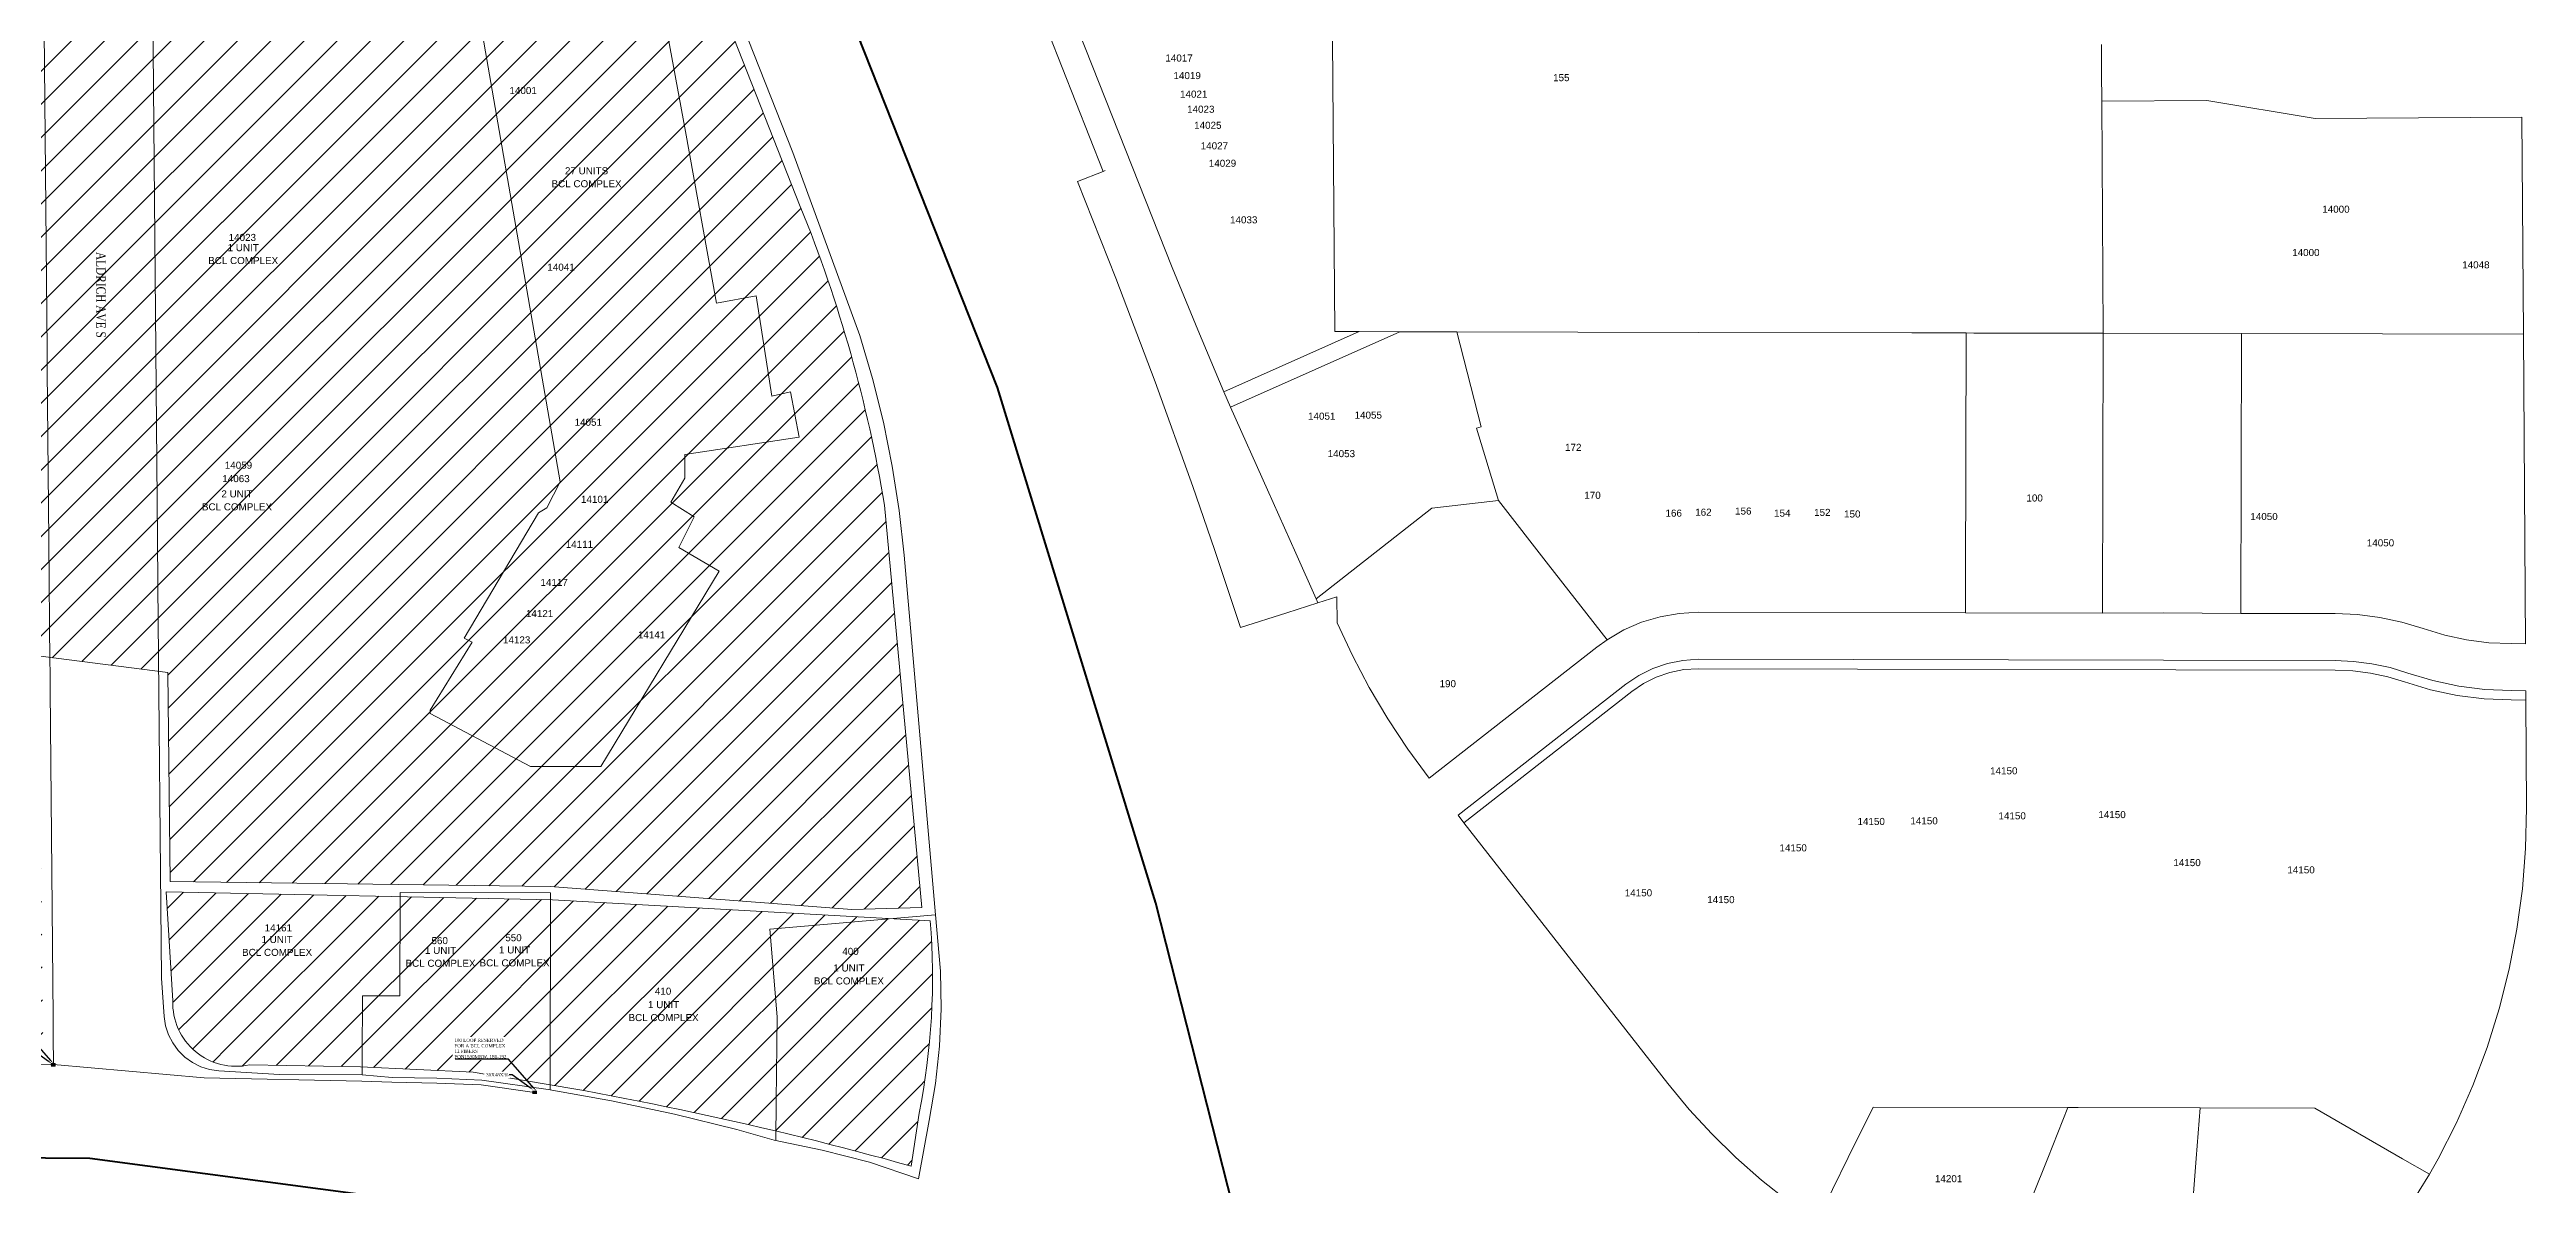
# Model space of a CAD drawing. Header units: feet. Extents: x 865220 to 5618803, y -2240498 to 1935234.
# Drawn here: x 2809603 to 2812239, y 965513 to 966720 of the extents above; entities that cross this region are included whole.
import ezdxf
from ezdxf import colors
from ezdxf.entities.mleader import LeaderData, LeaderLine
from ezdxf.enums import TextEntityAlignment as Align
from ezdxf.lldxf.tags import DXFTag
from ezdxf.math import Vec2, Vec3

# ---------------------------------------------------------------- set-up
doc = ezdxf.new("R2010")
doc.units = ezdxf.units.FT
doc.header["$LTSCALE"] = 0.015
doc.header["$MEASUREMENT"] = 0
for name, color, linetype in [('144B', 112, '144B'), ('48B', 112, '48B'), ('ADDRESS', 7, 'Continuous'), ('Dakota County Addresses', 7, 'Continuous'), ('Dakota County Parcels', 7, 'Continuous'), ('DETAIL', 7, 'Continuous'), ('NOTES', 7, 'Continuous'), ('STREET NAME', 7, 'Continuous'), ('TELEPHONE STRUCT-PROP', 6, 'Continuous')]:
    doc.layers.add(name, color=color, linetype=linetype)
doc.layers.add('RUNNING LINE (UNDERGROUND)', color=10, linetype='Continuous', lineweight=40)
doc.layers.add('WORK BOUNDARY', color=110, linetype='Continuous', lineweight=40)
doc.styles.add('Dimensions 100', font='arial.ttf')
doc.styles.add('Line', font='txt.shx', dxfattribs={"height": 3})
doc.styles.get("Standard").update_dxf_attribs({"font": 'times.ttf'})
doc.styles.add('Utilities', font='arial.ttf', dxfattribs={"height": 2.5})
tags = doc.linetypes.add('144B', pattern='A,80,-5,["144B",Line,S=1.5,R=0,X=0,Y=-1.5],-24', length=109).pattern_tags.tags
tags[6] = DXFTag(74, 10)
tags = doc.linetypes.add('48B', pattern='A,80,-5,["48B",Line,S=1.5,R=0,X=0,Y=-1.5],-20', length=105).pattern_tags.tags
tags[6] = DXFTag(74, 10)

# ---------------------------------------------------------------- blocks, each defined once
blk = doc.blocks.new('ACMAP_ANN_TEMPLATE_Dakota County Addresses')
at = {"layer": 'Dakota County Addresses', "style": 'Dimensions 100'}
blk.add_attdef('DakotaCountyAddress', text='', height=50, dxfattribs=at).set_placement((0, 0), align=Align.CENTER)
blk = doc.blocks.new('NEW HH')
at = {"ltscale": 40, "true_color": 0xffffff}
h = blk.add_hatch(color=7, dxfattribs=at)
h.dxf.hatch_style = 1
h.paths.add_polyline_path([(-0.061, -0.031, 0.414214), (-0.046, -0.046), (0.046, -0.046, 0.414214), (0.061, -0.031), (0.061, 0.031, 0.414214), (0.046, 0.046), (-0.046, 0.046, 0.414214), (-0.061, 0.031)])
at = {"layer": 'RUNNING LINE (UNDERGROUND)', "color": 6, "lineweight": 0, "const_width": 0.005, "flags": 128}
blk.add_lwpolyline([(-0.061, 0.031), (-0.061, -0.031, 0.414214), (-0.046, -0.046), (0.046, -0.046, 0.414214), (0.061, -0.031), (0.061, 0.031, 0.414214), (0.046, 0.046), (-0.046, 0.046, 0.414214)], format="xyb", close=True, dxfattribs=at)
at = {"layer": 'TELEPHONE STRUCT-PROP', "color": 18, "true_color": 0x000000, "style": 'Utilities'}
blk.add_text('HH', height=0.05, dxfattribs=at).set_placement((0, 0), align=Align.MIDDLE_CENTER)

msp = doc.modelspace()

# ---------------------------------------------------------------- hatches: boundary and pattern name
at = {"layer": 'NOTES', "lineweight": 5, "ltscale": 100}
h = msp.add_hatch(dxfattribs=at)
h.set_pattern_fill('ANSI31', color=5, scale=200)
edge = h.paths.add_edge_path()
edge.add_line((2808585.7, 966658.4), (2808679.4, 966571))
edge.add_line((2808679.4, 966571), (2808784.9, 966571))
edge.add_line((2808784.9, 966571), (2808920.7, 966667.7))
edge.add_line((2808920.7, 966667.7), (2808911.3, 966688))
edge.add_line((2808911.3, 966688), (2809026.1, 966839.4))
edge.add_line((2809026.1, 966839.4), (2809145.1, 966908.2))
edge.add_line((2809145.1, 966908.2), (2809580.8, 966912.1))
edge.add_line((2809580.8, 966912.1), (2809575.4, 967518.2))
edge.add_line((2809575.4, 967518.2), (2809295, 967522.1))
edge.add_line((2809295, 967522.1), (2809042.1, 967556.5))
edge.add_arc((2808991.4, 966235.6), 1321.8, 87.8028, 104.0007)
edge.add_line((2808671.6, 967518.2), (2808403, 967446.4))
edge.add_line((2808403, 967446.4), (2808407.6, 966964.6))
edge.add_line((2808407.6, 966964.6), (2808623.9, 966965.1))
edge.add_line((2808623.9, 966965.1), (2808631, 966738.9))
edge.add_line((2808631, 966738.9), (2808608.3, 966689.7))
edge.add_line((2808608.3, 966689.7), (2808585.7, 966658.4))
edge = h.paths.add_edge_path()
edge.add_line((2808567.8, 966371.9), (2808569, 966038.6))
edge.add_line((2808569, 966038.6), (2808782.3, 966038.6))
edge.add_line((2808782.3, 966038.6), (2809009.7, 965920.8))
edge.add_arc((2809084.8, 966597.9), 681.3, 263.6714, 306.6769)
edge.add_arc((2809559.5, 965978.9), 99.3, 82.8194, 133.0126, ccw=False)
edge.add_line((2809571.9, 966077.4), (2809729.5, 966057.3))
edge.add_line((2809729.5, 966057.3), (2809731.8, 965834.8))
edge.add_line((2809731.8, 965834.8), (2810136.3, 965829.6))
edge.add_line((2810136.3, 965829.6), (2810457.1, 965805.2))
edge.add_line((2810457.1, 965805.2), (2810531.7, 965807.4))
edge.add_line((2810531.7, 965807.4), (2810491.8, 966235.4))
edge.add_arc((2809026.5, 965994.5), 1485, 9.3355, 22.1032)
edge.add_line((2810402.3, 966553.3), (2810199.7, 967067.4))
edge.add_line((2810199.7, 967067.4), (2810185.7, 967061.4))
edge.add_line((2810185.7, 967061.4), (2809983.9, 967561.8))
edge.add_arc((2809631.2, 969102.5), 1580.6, 273.0063, 282.8912, ccw=False)
edge.add_line((2809714.1, 967524.1), (2809719.8, 966815.4))
edge.add_line((2809719.8, 966815.4), (2809038.2, 966820.6))
edge.add_line((2809038.2, 966820.6), (2808936.8, 966687.9))
edge.add_line((2808936.8, 966687.9), (2808953.1, 966664.1))
edge.add_line((2808953.1, 966664.1), (2808567.8, 966371.9))
h.paths.add_polyline_path([(2808410.4, 966316.1), (2808546.9, 966314.5), (2808549.3, 966391.5), (2808764.3, 966550.1), (2808657.2, 966550.9), (2808553.2, 966658.7), (2808586.6, 966697.9), (2808609.6, 966739.1), (2808608.8, 966874.7), (2808407.3, 966873.9)])
edge = h.paths.add_edge_path()
edge.add_line((2809727.5, 965824.1), (2810138.6, 965815.6))
edge.add_line((2810138.6, 965815.6), (2810540.6, 965793.1))
edge.add_arc((2809798.1, 965733.8), 744.9, -11.2573, 4.5667, ccw=False)
edge.add_line((2810528.7, 965588.4), (2810520.2, 965532.1))
edge.add_arc((2809474.9, 961792.5), 3883, 74.3828, 81.4201)
edge.add_line((2810054.2, 965632), (2809934.5, 965637.6))
edge.add_line((2809934.5, 965637.6), (2809816.2, 965639.8))
edge.add_arc((2809802, 965705.7), 67.5, 178.0873, 282.1454, ccw=False)
edge.add_line((2809734.6, 965708), (2809727.5, 965824.1))
edge = h.paths.add_edge_path()
edge.add_line((2809233.9, 965909.1), (2809238.2, 965652.8))
edge.add_line((2809238.2, 965652.8), (2809596.8, 965650.2))
edge.add_line((2809596.8, 965650.2), (2809591.7, 966058.7))
edge.add_line((2809591.7, 966058.7), (2809561.3, 966060.4))
edge.add_arc((2809560.8, 966002.9), 57.5, 89.4429, 134.1272)
edge.add_arc((2809109.1, 966546.1), 649, 281.0855, 309.3547, ccw=False)
edge = h.paths.add_edge_path()
edge.add_line((2808365.2, 966005.5), (2808715, 966005.5))
edge.add_arc((2808711.7, 965766.1), 239.4, 68.1142, 89.2151, ccw=False)
edge.add_line((2808801, 965988.3), (2808929.7, 965920.2))
edge.add_arc((2809102, 966504.6), 609.3, 253.5725, 281.1287)
edge.add_line((2809219.6, 965906.8), (2809219.3, 965655.6))
edge.add_line((2809219.3, 965655.6), (2808239.4, 965656))
edge.add_arc((2808797.1, 965620.8), 558.8, 151.3513, 176.3821, ccw=False)
edge.add_arc((2807720.3, 966255.6), 691.8, 327.9637, 338.8056)
edge = h.paths.add_edge_path()
edge.add_line((2807282.7, 966470.3), (2807281.9, 966007.6))
edge.add_line((2807281.9, 966007.6), (2807784.5, 966010.6))
edge.add_line((2807784.5, 966010.6), (2808138.7, 965858))
edge.add_arc((2808725, 965664.6), 617.3, 146.7013, 161.7376, ccw=False)
edge.add_arc((2807713.8, 966255.3), 555.6, 333.0434, 357.7379)
edge.add_line((2808268.9, 966233.4), (2808258.2, 967401.1))
edge.add_line((2808258.2, 967401.1), (2808054.9, 967355.3))
edge.add_arc((2808218.3, 966862.8), 518.8, 108.354, 149.6972)
edge.add_line((2807770.4, 967124.6), (2807599, 966763.7))
edge.add_arc((2806967.4, 967127.5), 728.9, 295.6297, 330.0586, ccw=False)
edge = h.paths.add_edge_path()
edge.add_line((2807082.6, 965634.2), (2808099.3, 965629.8))
edge.add_arc((2808764.4, 965625.3), 665.2, 160.8598, 179.6148, ccw=False)
edge.add_line((2808136, 965843.4), (2807779.1, 965989.6))
edge.add_line((2807779.1, 965989.6), (2807301.1, 965990.4))
edge.add_line((2807301.1, 965990.4), (2807253, 965983.4))
edge.add_line((2807253, 965983.4), (2807052.6, 965919.2))
edge.add_arc((2806214.7, 965686.8), 869.6, -3.4686, 15.4985, ccw=False)
edge = h.paths.add_edge_path()
edge.add_line((2805799.9, 966123.8), (2805804.3, 965664.4))
edge.add_arc((2805867.2, 965669.7), 63.1, 184.7906, 276.3514)
edge.add_line((2805874.2, 965607), (2806982.3, 965630.8))
edge.add_arc((2805918.2, 965635.8), 1064.1, 359.7275, 377.8696)
edge.add_line((2806931, 965962.4), (2807217, 966057.2))
edge.add_line((2807217, 966057.2), (2807258.6, 966062.5))
edge.add_line((2807258.6, 966062.5), (2807263.9, 966459))
edge.add_arc((2807017.9, 967009.8), 603.2, 266.4576, 294.0672, ccw=False)
edge.add_arc((2807039.7, 965178.2), 1230.9, 92.7501, 102.2324)
edge.add_line((2806778.9, 966381.2), (2806388.4, 966298.1))
edge.add_arc((2807358.1, 962690.2), 3735.9, 105.0447, 110.6643)
edge.add_arc((2805548.2, 967591.2), 1488.9, 279.7301, 289.2744, ccw=False)
h.paths.add_polyline_path([(2805252.1, 966609.1), (2805648.7, 966621.9), (2805652.4, 966179.1), (2805630, 966177.1), (2805634, 965749.1), (2805605.5, 965604.9), (2805073.5, 965590.2), (2805061.7, 966120.8), (2805252.1, 966145.5)])
h.paths.add_polyline_path([(2804003.4, 966097), (2804010.9, 965573.6), (2805045, 965588.6), (2805037.5, 966121)])

# ---------------------------------------------------------------- linework, layer by layer
at = {"layer": '144B', "lineweight": 5, "ltscale": 100, "flags": 128}
msp.add_lwpolyline([(2807501.9, 966648.9), (2807617.9, 966544), (2807648.1, 966515.2), (2807676.7, 966484.9), (2807703.7, 966453.1), (2807729, 966419.9), (2807747.5, 966394.3), (2807758.2, 966379.3), (2807781.2, 966349.4), (2807806.1, 966321), (2807832.7, 966294.3), (2807861, 966269.3), (2807890.8, 966246.1), (2807922, 966224.9), (2807954.5, 966205.6), (2807988.2, 966188.5), (2808022.8, 966173.6), (2808361.8, 966040), (2808370.7, 966068.3), (2808380.2, 966105.3), (2808387.6, 966143.7), (2808392.8, 966182.6), (2808395.7, 966221.7), (2808396.4, 966261), (2808396, 966304.1), (2808392, 966701.2), (2808391.5, 966741.2), (2808390.4, 966862), (2808389.5, 966951), (2808564, 966950.6), (2808568.4, 966950.6), (2808594.7, 966950.6), (2808610.8, 966950.2), (2808654, 966948.5), (2808865.4, 966940), (2808878.3, 966939.5), (2808910.8, 966937.3), (2808943, 966933.3), (2808975.1, 966927.4), (2809079.3, 966905.4), (2809114.4, 966899.2), (2809149.8, 966895.5), (2809185.4, 966894.2), (2809571.6, 966893.3), (2809590.4, 966800.7), (2809594.5, 966772.9), (2809597.1, 966745), (2809598.1, 966716.9), (2809598.2, 966703.4), (2809600.9, 966399.5), (2809601, 966389.5), (2809601.1, 966379.5), (2809602.8, 966197.5), (2809603.9, 966067), (2809604, 966059.7), (2809604.1, 966045.2), (2809604.2, 966038.9), (2809607.3, 965690.3), (2809607.5, 965670.3), (2809607.5, 965670.3), (2809607.8, 965640.3), (2809229, 965641.7), (2809168.6, 965642), (2809128.6, 965642.1), (2809061.4, 965642.4), (2808952.8, 965641.7), (2808776.6, 965642)], dxfattribs=at)
at = {"layer": '48B', "lineweight": 5, "ltscale": 100, "flags": 128}
msp.add_lwpolyline([(2809607.8, 965640.3), (2809768.1, 965626.1), (2809935.9, 965622.5), (2809967.8, 965621.4), (2810015.6, 965620.5), (2810062.9, 965618.5), (2810119.4, 965610.6)], dxfattribs=at)
at = {"layer": 'ADDRESS', "lineweight": 5, "ltscale": 50, "flags": 128}
msp.add_lwpolyline([(2810251.6, 966787.1), (2810279.4, 966637.1), (2810313.2, 966450.2), (2810355.2, 966458), (2810371.9, 966351.3), (2810391.8, 966355.9), (2810401, 966307.8), (2810279.3, 966289.5), (2810279.3, 966264), (2810264.7, 966238.5), (2810289.3, 966223), (2810272.9, 966190.2), (2810315.8, 966165.3), (2810190, 965957.3), (2810115.2, 965957.3), (2810008.6, 966013.8), (2810008.6, 966017.4), (2810053.2, 966089.6), (2810044.6, 966093.8), (2810123.7, 966227.4), (2810132.6, 966232.7), (2810146.9, 966260.2), (2810061.3, 966752.6)], dxfattribs=at)
at = {"layer": 'Dakota County Parcels', "lineweight": 5}
for p, q in [((2810207, 967085), (2810394.4, 966610.7)), ((2810644, 966877.6), (2810797.8, 966488.4)), ((2810967.6, 966859.9), (2810971, 966420.1)), ((2810651.2, 966776.5), (2810724.7, 966590.5)), ((2811786.8, 966695.5), (2811786.6, 966725.5)), ((2811787, 966665.5), (2811786.8, 966695.5)), ((2811787, 966665.5), (2811898.9, 966666.2)), ((2811788.6, 966418.3), (2811787, 966665.5)), ((2811898.9, 966666.2), (2812014, 966647)), ((2812014, 966647), (2812234, 966648.4)), ((2812235.6, 966417.4), (2812234, 966648.4)), ((2810394.4, 966610.7), (2810465.7, 966416.1)), ((2810697.3, 966579.7), (2810724.7, 966590.5)), ((2810697.3, 966579.7), (2810737.9, 966477)), ((2810724.7, 966590.5), (2810726.5, 966591.4)), ((2810853.1, 966356), (2810997, 966420.1)), ((2810860.1, 966339.7), (2811040.2, 966420)), ((2810997, 966420.1), (2810971, 966420.1)), ((2811040.2, 966420), (2810997, 966420.1)), ((2811126.9, 966318.7), (2811100.9, 966419.9)), ((2811788, 966120.5), (2811788.6, 966418.3)), ((2811935.6, 966418), (2811788.6, 966418.3)), ((2811935, 966120.2), (2811935.6, 966418)), ((2811935.6, 966418), (2812235.6, 966417.4)), ((2812235.6, 966417.4), (2812237.9, 966088)), ((2810853.1, 966356), (2810860.1, 966339.7)), ((2811126.9, 966318.7), (2811121.7, 966317.4)), ((2811121.7, 966317.4), (2811145, 966240.5)), ((2811074.3, 966232.1), (2811145, 966240.5)), ((2810512.7, 966182.1), (2810546, 965799.5)), ((2810951.1, 966135.8), (2810953, 966131.5)), ((2810953, 966131.5), (2810973.1, 966137.9)), ((2810973.1, 966137.9), (2810973.4, 966110.3)), ((2811357.9, 966121.4), (2811642, 966120.8)), ((2811642, 966120.8), (2811788, 966120.5)), ((2811788, 966120.5), (2811852.8, 966120.8)), ((2811852.8, 966120.8), (2811935, 966120.2)), ((2811935, 966120.2), (2812035.4, 966120)), ((2811071.5, 965944.8), (2811249.9, 966084.4)), ((2811260.8, 966092.2), (2811249.9, 966084.4)), ((2811357.7, 966071.4), (2811852.7, 966070.4)), ((2811852.7, 966070.4), (2812035.3, 966070)), ((2812222.7, 966088.1), (2812237.9, 966088)), ((2811102.2, 965905.4), (2811280.7, 966045)), ((2811357.7, 966061.4), (2812035.3, 966060)), ((2811108.4, 965897.5), (2811286.9, 966037.1)), ((2812222.6, 966038.1), (2812238.1, 966038)), ((2812222.6, 966028.1), (2812238.1, 966028)), ((2812238.1, 966028), (2812238.1, 966038)), ((2812238.9, 965913.4), (2812238.1, 966028)), ((2811102.2, 965905.4), (2811108.4, 965897.5)), ((2811108.4, 965897.5), (2811325.5, 965619.9)), ((2809976.3, 965713.4), (2809976.5, 965823.3)), ((2809976.5, 965823.3), (2810136.5, 965823)), ((2810136.5, 965823), (2810136.1, 965613.2)), ((2810369.7, 965784.1), (2810546, 965799.5)), ((2810377.8, 965691.1), (2810369.7, 965784.1)), ((2810546, 965799.5), (2810551.3, 965739.4)), ((2809725.5, 965691.2), (2809722.5, 965732)), ((2809936.2, 965647.3), (2809936.3, 965713.4)), ((2809936.3, 965713.4), (2809976.3, 965713.4)), ((2810376.7, 965601.4), (2810377.8, 965691.1)), ((2809783.7, 965633.5), (2809848, 965629.4)), ((2809936.1, 965629.3), (2809936.2, 965647.3)), ((2810376.1, 965559.4), (2810376.7, 965601.4)), ((2810527.9, 965518.7), (2810539.5, 965580.8)), ((2811517.3, 965541.1), (2811543.8, 965594.8)), ((2811543.8, 965594.8), (2811751, 965594.4)), ((2811729.5, 965540.6), (2811751, 965594.4)), ((2811887.6, 965540.2), (2811891.8, 965594.2)), ((2811891.8, 965594.2), (2812013.6, 965593.9)), ((2812013.6, 965593.9), (2812107, 965539.8)), ((2811483.9, 965473.3), (2811517.3, 965541.1)), ((2811662.6, 965373.2), (2811729.5, 965540.6)), ((2811869.3, 965306.9), (2811887.6, 965540.2)), ((2812107, 965539.8), (2812135.6, 965523.4)), ((2812135.6, 965523.4), (2812144.8, 965539.7))]:
    msp.add_line(p, q, dxfattribs=at)
for points in [[(2809722.5, 965732), (2809718.8, 966150.1), (2809718.3, 966200.6), (2809711.3, 966999.8), (2809710.6, 967079.7), (2809706.6, 967533.7)], [(2810870.5, 966105.1), (2810843.1, 966188.4), (2810820, 966255.4), (2810780, 966366.6), (2810737.9, 966477)], [(2810797.8, 966488.4), (2810825.2, 966422.1), (2810853.1, 966356)], [(2810512.7, 966182.1), (2810507.5, 966229.6), (2810500.2, 966276.9), (2810490.7, 966323.8), (2810479.2, 966370.2), (2810465.7, 966416.1)], [(2811100.9, 966419.9), (2811090.7, 966419.9), (2811040.2, 966420)], [(2811642.6, 966418.7), (2811587.5, 966418.8), (2811584.8, 966418.8), (2811358.5, 966419.3), (2811100.9, 966419.9)], [(2811642, 966120.8), (2811642, 966151.4), (2811642.6, 966418.7)], [(2811788.6, 966418.3), (2811653.5, 966418.6), (2811650.8, 966418.6), (2811642.6, 966418.7)], [(2810860.1, 966339.7), (2810899.3, 966251.9), (2810929.4, 966184.4), (2810951.1, 966135.8)], [(2810951.1, 966135.8), (2811008.6, 966180.7), (2811074.3, 966232.1)], [(2811145, 966240.5), (2811198.5, 966171.9), (2811260.8, 966092.2)], [(2810870.5, 966105.1), (2810919.8, 966120.9), (2810953, 966131.5)], [(2810973.4, 966110.3), (2810989.7, 966075.4), (2811007.7, 966041.3), (2811027.3, 966008.1), (2811048.6, 965975.9), (2811071.5, 965944.8)], [(2811357.9, 966121.4), (2811337.3, 966120.2), (2811317.1, 966116.7), (2811297.4, 966110.8), (2811278.6, 966102.6), (2811260.8, 966092.2)], [(2812129.1, 966104), (2812106.2, 966110.9), (2812082.9, 966115.9), (2812059.2, 966119), (2812035.4, 966120)], [(2812129.1, 966104), (2812151.9, 966097.1), (2812175.2, 966092.2), (2812198.9, 966089.1), (2812222.7, 966088.1)], [(2811357.7, 966071.4), (2811341.2, 966070.3), (2811324.9, 966067.1), (2811309.3, 966061.7), (2811294.4, 966054.3), (2811280.7, 966045)], [(2811357.7, 966061.4), (2811342.5, 966060.4), (2811327.6, 966057.4), (2811313.1, 966052.5), (2811299.5, 966045.7), (2811286.9, 966037.1)], [(2812112.6, 966056.8), (2812093.8, 966062.5), (2812074.5, 966066.6), (2812055, 966069.1), (2812035.3, 966070)], [(2812109.3, 966047.4), (2812091.3, 966052.8), (2812072.8, 966056.8), (2812054.1, 966059.2), (2812035.3, 966060)], [(2812109.3, 966047.4), (2812136.9, 966039), (2812165.2, 966033), (2812193.8, 966029.4), (2812222.6, 966028.1)], [(2812112.6, 966056.8), (2812139.4, 966048.7), (2812166.8, 966042.9), (2812194.6, 966039.3), (2812222.6, 966038.1)], [(2812144.8, 965539.7), (2812164.4, 965578.2), (2812181.9, 965617.8), (2812197.1, 965658.3), (2812210, 965699.6), (2812220.6, 965741.6), (2812228.8, 965784.1), (2812234.6, 965827), (2812238, 965870.1), (2812238.9, 965913.4)], [(2810539.5, 965580.8), (2810546.1, 965620.1), (2810550.3, 965659.8), (2810552, 965699.6), (2810551.3, 965739.4)], [(2809725.5, 965691.2), (2809727, 965681.4), (2809730, 965671.9), (2809734.5, 965663.1), (2809740.4, 965655.1), (2809747.4, 965648.1), (2809755.5, 965642.3), (2809764.4, 965637.9), (2809773.8, 965635), (2809783.7, 965633.5)], [(2809848, 965629.4), (2809936.1, 965629.3), (2809968.1, 965626.4), (2810015.7, 965625.5), (2810063.4, 965623.5), (2810134.1, 965613.6), (2810201.4, 965601.6), (2810268.3, 965587.4), (2810334.7, 965570.9), (2810374.5, 965559.8), (2810425.5, 965549), (2810476, 965536.3), (2810527.9, 965518.7)], [(2811325.5, 965619.9), (2811348.1, 965592.5), (2811372.2, 965566.3), (2811397.6, 965541.3)], [(2811751, 965594.4), (2811761.8, 965594.4), (2811891.8, 965594.2)], [(2811397.6, 965541.3), (2811425.1, 965517.1), (2811453.9, 965494.4), (2811483.9, 965473.3)], [(2811977.8, 965331.2), (2812008.3, 965359.5), (2812037.2, 965389.4), (2812064.5, 965420.9), (2812090, 965453.8), (2812113.7, 965488), (2812135.6, 965523.4)]]:
    msp.add_lwpolyline(points, dxfattribs=at)
at = {"layer": 'NOTES', "color": 5, "lineweight": 5, "ltscale": 100, "flags": 128}
for points in [[(2808567.8, 966371.9), (2808569, 966038.6), (2808782.3, 966038.6), (2809009.7, 965920.8, 0.189881), (2809491.8, 966051.5, -0.222579), (2809571.9, 966077.4), (2809729.5, 966057.3), (2809731.8, 965834.8), (2810136.3, 965829.6), (2810457.1, 965805.2), (2810531.7, 965807.4), (2810491.8, 966235.4, 0.055767), (2810402.3, 966553.3), (2810199.7, 967067.4), (2810185.7, 967061.4), (2809983.9, 967561.8, -0.043158), (2809714.1, 967524.1), (2809719.8, 966815.4), (2809038.2, 966820.6), (2808936.8, 966687.9), (2808953.1, 966664.1)], [(2809727.5, 965824.1), (2810138.6, 965815.6), (2810540.6, 965793.1, -0.069155), (2810528.7, 965588.4), (2810520.2, 965532.1, 0.030715), (2810054.2, 965632), (2809934.5, 965637.6), (2809816.2, 965639.8, -0.488047), (2809734.6, 965708)]]:
    msp.add_lwpolyline(points, format="xyb", close=True, dxfattribs=at)
at = {"layer": 'WORK BOUNDARY', "ltscale": 50, "flags": 128}
msp.add_lwpolyline([(2804166.5, 965487.1), (2805906.8, 965519.8), (2806966.9, 965560.7), (2809646.5, 965540.4), (2810561.4, 965418.8), (2810895.5, 965359.8), (2810780.4, 965811.8), (2810612, 966360.8), (2810098.2, 967658.1), (2809877.1, 967567.5), (2809652.4, 967541.7), (2809650.5, 967618.5), (2809641.4, 968182.8), (2808970, 968157.5), (2808539.3, 967891.8), (2808448.2, 967596.3), (2808366.1, 967565.8), (2807960.7, 967458), (2807836.8, 967383.2), (2807678.5, 967582)], dxfattribs=at)

# ---------------------------------------------------------------- block references
at = {"lineweight": 5, "xscale": 40.00000000000001, "yscale": 40.00000000000001, "zscale": 40.00000000000001, "rotation": 0.3816208824193526}
for p in [(2809607.4, 965639.8), (2810119.6, 965610.6)]:
    msp.add_blockref('NEW HH', p, dxfattribs=at)
at = {"layer": 'Dakota County Addresses', "lineweight": 5, "xscale": 0.15, "yscale": 0.15, "zscale": 0.15}
for p, values in [((2810805.3, 966707.5), {'DakotaCountyAddress': '14017'}), ((2810107.4, 966672.9), {'DakotaCountyAddress': '14001'}), ((2810813.9, 966688.8), {'DakotaCountyAddress': '14019'}), ((2810820.9, 966669.1), {'DakotaCountyAddress': '14021'}), ((2811212, 966686.6), {'DakotaCountyAddress': '155'}), ((2810828.4, 966653), {'DakotaCountyAddress': '14023'}), ((2810835.9, 966635.9), {'DakotaCountyAddress': '14025'}), ((2810842.9, 966614.1), {'DakotaCountyAddress': '14027'}), ((2810851.5, 966595.5), {'DakotaCountyAddress': '14029'}), ((2810174.9, 966573.7), {'DakotaCountyAddress': 'BCL COMPLEX'}), ((2810174.9, 966587.5), {'DakotaCountyAddress': '27 UNITS'}), ((2812036.2, 966546.6), {'DakotaCountyAddress': '14000'}), ((2809808.6, 966516.6), {'DakotaCountyAddress': '14023'}), ((2810874.1, 966535.3), {'DakotaCountyAddress': '14033'}), ((2809809.5, 966492), {'DakotaCountyAddress': 'BCL COMPLEX'}), ((2809809.5, 966505.7), {'DakotaCountyAddress': '1 UNIT'}), ((2810147.7, 966484.9), {'DakotaCountyAddress': '14041'}), ((2812004.2, 966500.5), {'DakotaCountyAddress': '14000'}), ((2812185.1, 966487.4), {'DakotaCountyAddress': '14048'}), ((2810957.1, 966326.4), {'DakotaCountyAddress': '14051'}), ((2811006.6, 966327.5), {'DakotaCountyAddress': '14055'}), ((2810176.7, 966319.9), {'DakotaCountyAddress': '14051'}), ((2809804.5, 966274.2), {'DakotaCountyAddress': '14059'}), ((2810978, 966286.5), {'DakotaCountyAddress': '14053'}), ((2811224.7, 966293.2), {'DakotaCountyAddress': '172'}), ((2809801.9, 966259.9), {'DakotaCountyAddress': '14063'}), ((2809802.9, 966229.9), {'DakotaCountyAddress': 'BCL COMPLEX'}), ((2809802.9, 966243.7), {'DakotaCountyAddress': '2 UNIT'}), ((2810183.5, 966237.9), {'DakotaCountyAddress': '14101'}), ((2811245.2, 966242.2), {'DakotaCountyAddress': '170'}), ((2811331.6, 966223.2), {'DakotaCountyAddress': '166'}), ((2811363.2, 966224.2), {'DakotaCountyAddress': '162'}), ((2811405.6, 966225.4), {'DakotaCountyAddress': '156'}), ((2811447.1, 966223.2), {'DakotaCountyAddress': '154'}), ((2811489.7, 966224), {'DakotaCountyAddress': '152'}), ((2811521.6, 966222.3), {'DakotaCountyAddress': '150'}), ((2811715.6, 966239.3), {'DakotaCountyAddress': '100'}), ((2811959.7, 966219.6), {'DakotaCountyAddress': '14050'}), ((2810167.3, 966190), {'DakotaCountyAddress': '14111'}), ((2812083.6, 966191.6), {'DakotaCountyAddress': '14050'}), ((2810140.4, 966149.5), {'DakotaCountyAddress': '14117'}), ((2810124.9, 966116.3), {'DakotaCountyAddress': '14121'}), ((2810244.1, 966093.7), {'DakotaCountyAddress': '14141'}), ((2810100.5, 966088.3), {'DakotaCountyAddress': '14123'}), ((2811091.2, 966041.7), {'DakotaCountyAddress': '190'}), ((2811682.8, 965949), {'DakotaCountyAddress': '14150'}), ((2811541.7, 965895.1), {'DakotaCountyAddress': '14150'}), ((2811598, 965895.8), {'DakotaCountyAddress': '14150'}), ((2811691.7, 965901.1), {'DakotaCountyAddress': '14150'}), ((2811798, 965902.4), {'DakotaCountyAddress': '14150'}), ((2811458.7, 965867), {'DakotaCountyAddress': '14150'}), ((2811877.8, 965851.3), {'DakotaCountyAddress': '14150'}), ((2811999.1, 965843.6), {'DakotaCountyAddress': '14150'}), ((2811294.1, 965819.2), {'DakotaCountyAddress': '14150'}), ((2811381.8, 965811.9), {'DakotaCountyAddress': '14150'}), ((2809846.9, 965781.9), {'DakotaCountyAddress': '14161'}), ((2809845.6, 965755.8), {'DakotaCountyAddress': 'BCL COMPLEX'}), ((2809845.6, 965769.5), {'DakotaCountyAddress': '1 UNIT'}), ((2810019.5, 965757.9), {'DakotaCountyAddress': '1 UNIT'}), ((2810018.6, 965768.3), {'DakotaCountyAddress': '560'}), ((2810098.3, 965758.4), {'DakotaCountyAddress': '1 UNIT'}), ((2810097.1, 965771.4), {'DakotaCountyAddress': '550'}), ((2810455.7, 965756.9), {'DakotaCountyAddress': '400'}), ((2810019.5, 965744.2), {'DakotaCountyAddress': 'BCL COMPLEX'}), ((2810098.3, 965744.6), {'DakotaCountyAddress': 'BCL COMPLEX'}), ((2810454, 965725.4), {'DakotaCountyAddress': 'BCL COMPLEX'}), ((2810454, 965739.2), {'DakotaCountyAddress': '1 UNIT'}), ((2810256.8, 965700.2), {'DakotaCountyAddress': '1 UNIT'}), ((2810256.3, 965714.5), {'DakotaCountyAddress': '410'}), ((2810256.8, 965686.4), {'DakotaCountyAddress': 'BCL COMPLEX'}), ((2811624.1, 965515), {'DakotaCountyAddress': '14201'})]:
    msp.add_blockref('ACMAP_ANN_TEMPLATE_Dakota County Addresses', p, dxfattribs=at).add_auto_attribs(values)

# ---------------------------------------------------------------- texts
at = {"layer": 'STREET NAME', "lineweight": 5, "ltscale": 40, "width": 0.8}
msp.add_text('ALDRICH AVE S ', height=10, rotation=270, dxfattribs=at).set_placement((2809653.3, 966504.9))

# ---------------------------------------------------------------- next in the draw order: leaders
at = {"layer": 'DETAIL', "lineweight": 5, "ltscale": 5}
ml = msp.add_multileader_mtext('Standard', dxfattribs=at)
ml.set_content('30X48X36', color=256)
ml.set_leader_properties()
ml.build(insert=Vec2(0, 0))
ml.multileader.update_dxf_attribs({"has_text_frame": 1, "text_left_attachment_type": 2, "text_right_attachment_type": 2, "dogleg_length": 3})
ctx = ml.context
ctx.base_point, ctx.char_height, ctx.landing_gap_size, ctx.plane_origin = Vec3(2809554.8, 965657.2), 3.5, 1.5, Vec3(2809630, 965674)
ctx.left_attachment, ctx.right_attachment, ctx.text_align_type = 2, 2, 1
notes = []
notes.append((ctx, [(0, (1, 1, 0), (2809583.3, 965657.2), (-1, 0), 3, [(0, [(2809605.8, 965641.1)], 0, [])])]))
ctx.mtext.insert, ctx.mtext.alignment, ctx.mtext.flow_direction = Vec3(2809567.6, 965659), 2, 5
ctx.mtext.has_bg_fill, ctx.mtext.bg_color, ctx.mtext.bg_scale_factor, ctx.mtext.bg_transparency, ctx.mtext.use_window_bg_color = 1, -1027028792, 1.5, 0, 1
ml = msp.add_multileader_mtext('Standard', dxfattribs=at)
ml.set_content('30X48X36', color=256)
ml.set_leader_properties()
ml.build(insert=Vec2(0, 0))
ml.multileader.update_dxf_attribs({"has_text_frame": 1, "text_left_attachment_type": 2, "text_right_attachment_type": 2, "dogleg_length": 3})
ctx = ml.context
ctx.base_point, ctx.char_height, ctx.landing_gap_size, ctx.plane_origin = Vec3(2810067.1, 965629.2), 3.5, 1.5, Vec3(2810142.3, 965646)
ctx.left_attachment, ctx.right_attachment, ctx.text_align_type = 2, 2, 1
notes.append((ctx, [(0, (1, 1, 0), (2810095.7, 965629.2), (-1, 0), 3, [(0, [(2810118.1, 965613.1)], 0, [])])]))
ctx.mtext.insert, ctx.mtext.alignment, ctx.mtext.flow_direction = Vec3(2810079.9, 965631), 2, 5
ctx.mtext.has_bg_fill, ctx.mtext.bg_color, ctx.mtext.bg_scale_factor, ctx.mtext.bg_transparency, ctx.mtext.use_window_bg_color = 1, -1027028792, 1.5, 0, 1
for ctx, leaders in notes:
    for number, flags, end, landing, length, lines in leaders:
        leader = LeaderData()
        leader.index, (leader.has_last_leader_line, leader.has_dogleg_vector, leader.attachment_direction) = number, flags
        leader.last_leader_point, leader.dogleg_vector, leader.dogleg_length = Vec3(end), Vec3(landing), length
        for number, points, colour, breaks in lines:
            line = LeaderLine()
            line.index, line.vertices, line.color, line.breaks = number, Vec3.list(points), colors.encode_raw_color(colour), breaks
            leader.lines.append(line)
        ctx.leaders.append(leader)

# ---------------------------------------------------------------- next in the draw order: leaders
ml = msp.add_multileader_mtext('Standard', dxfattribs=at)
ml.set_content('100 LOOP RESERVED \\PFOR A BCL COMPLEX\\P12 FIBERS\\PPON1530MRW, 193-204', color=256)
ml.set_leader_properties()
ml.build(insert=Vec2(0, 0))
ml.multileader.update_dxf_attribs({"text_left_attachment_type": 5, "text_right_attachment_type": 5, "dogleg_length": 3})
ctx = ml.context
ctx.base_point, ctx.char_height, ctx.landing_gap_size, ctx.plane_origin = Vec3(2809518.6, 965675.2), 3.5, 1.5, Vec3(2809631.7, 965674.4)
ctx.left_attachment, ctx.right_attachment = 5, 5
notes = []
notes.append((ctx, [(0, (1, 1, 0), (2809577.8, 965675.2), (-1, 0), 3, [(0, [(2809607.4, 965641.4)], 0, [])])]))
ctx.mtext.insert, ctx.mtext.flow_direction = Vec3(2809520.1, 965697), 5
ctx.mtext.has_bg_fill, ctx.mtext.bg_color, ctx.mtext.bg_scale_factor, ctx.mtext.bg_transparency, ctx.mtext.use_window_bg_color = 1, -1027028792, 1.5, 0, 1
ml = msp.add_multileader_mtext('Standard', dxfattribs=at)
ml.set_content('100 LOOP RESERVED \\PFOR A BCL COMPLEX\\P12 FIBERS\\PPON1530MRW, 181-192', color=256)
ml.set_leader_properties()
ml.build(insert=Vec2(0, 0))
ml.multileader.update_dxf_attribs({"text_left_attachment_type": 5, "text_right_attachment_type": 5, "dogleg_length": 3})
ctx = ml.context
ctx.base_point, ctx.char_height, ctx.landing_gap_size, ctx.plane_origin = Vec3(2810032.8, 965645.9), 3.5, 1.5, Vec3(2810145.8, 965645.1)
ctx.left_attachment, ctx.right_attachment = 5, 5
notes.append((ctx, [(0, (1, 1, 0), (2810091.9, 965645.9), (-1, 0), 3, [(0, [(2810121.5, 965612.1)], 0, [])])]))
ctx.mtext.insert, ctx.mtext.flow_direction = Vec3(2810034.3, 965667.8), 5
ctx.mtext.has_bg_fill, ctx.mtext.bg_color, ctx.mtext.bg_scale_factor, ctx.mtext.bg_transparency, ctx.mtext.use_window_bg_color = 1, -1027028792, 1.5, 0, 1
for ctx, leaders in notes:
    for number, flags, end, landing, length, lines in leaders:
        leader = LeaderData()
        leader.index, (leader.has_last_leader_line, leader.has_dogleg_vector, leader.attachment_direction) = number, flags
        leader.last_leader_point, leader.dogleg_vector, leader.dogleg_length = Vec3(end), Vec3(landing), length
        for number, points, colour, breaks in lines:
            line = LeaderLine()
            line.index, line.vertices, line.color, line.breaks = number, Vec3.list(points), colors.encode_raw_color(colour), breaks
            leader.lines.append(line)
        ctx.leaders.append(leader)

doc.saveas('drawing.dxf')
